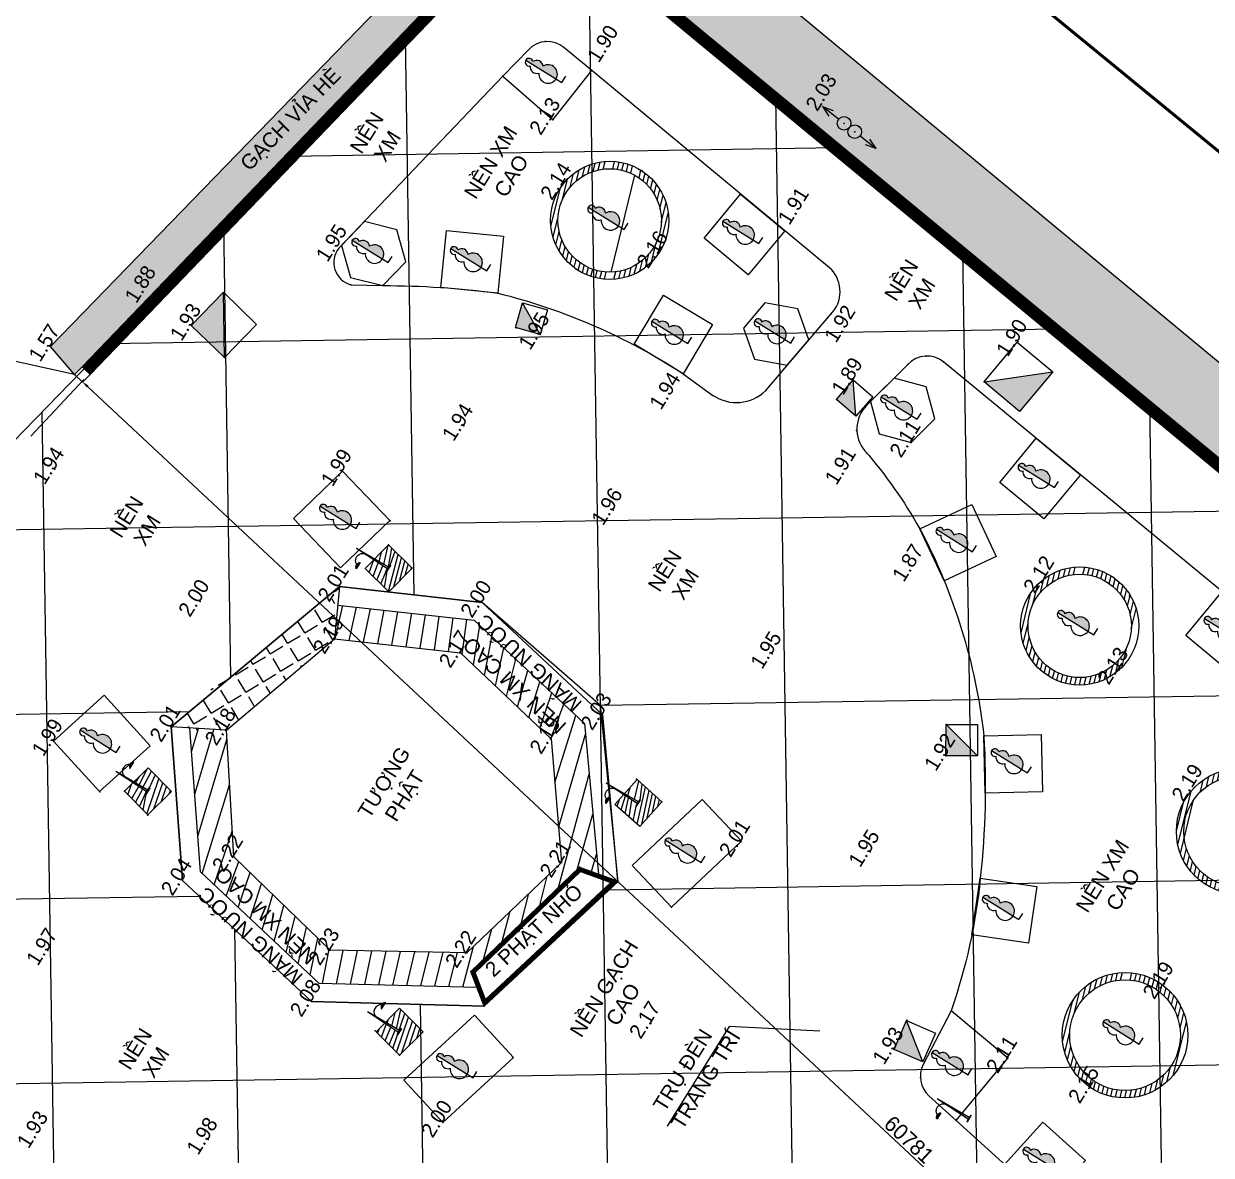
# Model space of a CAD drawing. Header units: millimetres. Extents: x -235021 to 808813, y -1893235 to 860440.
# Drawn here: x 32455 to 64622, y -1817853 to -1787210 of the extents above; entities that cross this region are included whole.
import ezdxf
from ezdxf.enums import TextEntityAlignment as Align

# ---------------------------------------------------------------- set-up
doc = ezdxf.new("R2010")
doc.units = ezdxf.units.MM
doc.header["$LTSCALE"] = 100
doc.layers.get('0').update_dxf_attribs({"lineweight": 9})
for name, color, linetype in [('BO VIA', 3, 'Continuous'), ('CAODO', 7, 'Continuous'), ('CHU', 2, 'Continuous'), ('HO GA', 4, 'Continuous')]:
    doc.layers.add(name, color=color, linetype=linetype)
doc.layers.add('diem', color=2, linetype='Continuous', lineweight=0)
doc.layers.add('THEP CHIU LUC', color=1, linetype='Continuous', lineweight=50)
doc.styles.add('GHICHU', font='', dxfattribs={"height": 2})
doc.styles.add('GHICHU2', font='', dxfattribs={"height": 2})
doc.styles.get('GHICHU').set_extended_font_data('VNI-Helve-Condense')
doc.styles.get('GHICHU2').set_extended_font_data('VNI-Helve-Condense')
doc.dimstyles.new('1-100', dxfattribs={"dimscale": 70, "dimtxt": 6, "dimasz": 3, "dimexe": 1, "dimexo": 1.5, "dimgap": 0.8, "dimtad": 1, "dimdec": 0, "dimdsep": 46, "dimtxsty": 'Standard', "dimcen": 1.5, "dimdle": 1, "dimclrd": 251, "dimclre": 251, "dimclrt": 2, "dimadec": 0, "dimazin": 0, "dimtfac": 1, "dimtdec": 0, "dimtmove": 2, "dimatfit": 3, "dimfxl": 1, "dimlwd": 13, "dimlwe": 13, "dimarcsym": 0})
doc.dimstyles.get("Standard").update_dxf_attribs({"dimtxt": 0.18, "dimasz": 0.18, "dimexe": 0.18, "dimexo": 0.0625, "dimgap": 0.09, "dimtad": 0, "dimtih": 1, "dimtoh": 1, "dimdec": 4, "dimzin": 0, "dimdsep": 46, "dimtxsty": 'Standard', "dimcen": 0.09, "dimadec": 0, "dimazin": 0, "dimtfac": 1, "dimtdec": 4, "dimtofl": 0, "dimtmove": 0, "dimatfit": 3, "dimfxl": 1, "dimtolj": 1, "dimtzin": 0, "dimarcsym": 0})
pattern_1 = [(76.11958264428031, (673103533.7144846, -1089408393.103788), (-121.3498163011125, 29.98703192525495), [])]

# ---------------------------------------------------------------- blocks, each defined once
blk = doc.blocks.new('DDHT11')
for p, q in [((-0.6399861893150955, -0.002102198777720332), (-0.386764497263357, 0.08406826620921493)), ((0.9599585679825395, -0.002102198777720332), (0.706736875930801, 0.08406826620921493)), ((-0.159986189333722, -0.002102198777720332), (-0.6399861893150955, -0.002102198777720332)), ((-0.6399861893150955, -0.002102198777720332), (-0.386764497263357, -0.08827266353182495)), ((0.479958568001166, -0.002102198777720332), (0.9599585679825395, -0.002102198777720332)), ((0.9599585679825395, -0.002102198777720332), (0.706736875930801, -0.08827266353182495))]:
    blk.add_line(p, q)
for centre in [(0, 0), (0.319972378667444, 0)]:
    blk.add_circle(centre, 0.1599999999999994)
for p in [(0, 0), (0.319972378667444, 0)]:
    blk.add_point(p)
blk = doc.blocks.new('DENCS1')
blk.add_hatch(color=256).paths.add_polyline_path([(-0.05542857144649815, 0.03823889863178209), (0.05542857144587288, 0.0382388986317892), (-1.13686837721616e-13, 1.97823889811589)])
h = blk.add_hatch(color=256)
h.dxf.hatch_style = 1
h.paths.add_polyline_path([(0.9140024093083525, 1.428960608017519, 0.500000000000071), (0.5140024093083753, 1.428960608017519)])
for p, q in [((-0.05542857144607183, 0.0382388986317963), (-1.13686837721616e-13, 1.978238898110433)), ((0.05542857144584445, 0.0382388986317963), (-1.13686837721616e-13, 1.978238898110433)), ((0.5140024093083753, 1.428960608017519), (0.9140024093083525, 1.428960608017519)), ((-0.1918415516266805, 0), (-0.1918415516266805, 0.0382388986317892)), ((-0.1918415516266805, 0.0382388986317892), (0.1918415516266805, 0.0382388986317892)), ((0.1918415516266805, 0), (-0.1918415516266805, 0)), ((0.1918415516266805, 0.0382388986317892), (0.1918415516266805, 0))]:
    blk.add_line(p, q)
for centre, radius, start, end in [((0.3734860140775993, 1.368606695493114), 0.3763838369043488, 25.21639918475023, 172.8856193738071), ((0.7140024093083639, 1.278960608017563), 0.2499999999999645, 36.8698976458375, 143.1301023541625)]:
    blk.add_arc(centre, radius, start, end)
blk = doc.blocks.new('CAYDL')
at = {"linetype": 'Continuous'}
blk.add_hatch(color=256, dxfattribs=at).paths.add_polyline_path([(0.2730896669155642, 1.660251213043928, 0.5693726601521445), (0.1762234897171492, 2.41734217087509, 0.684834325308665), (0, 2.871893779935299), (0, 0.469883415720855, 0.7965622496287439)])
for p, q in [((0, 2.87150458983167), (0, 0)), ((0, 0), (0.4967282140305826, 0))]:
    blk.add_line(p, q, dxfattribs=at)
for centre, radius, start, end in [((0, 2.010052954237), 0.4437783504383233, 113.3968845450581, 232.0208978191353), ((0, 2.610458247764701), 0.2614355321705987, 312.3812719101817, 227.6187280898183), ((0, 2.010052954237), 0.4437783504383233, 307.9791021808647, 66.60311545494193), ((0, 1.09639291237982), 0.6265094966589649, 115.841984444443, 64.15801555555699)]:
    blk.add_arc(centre, radius, start, end, dxfattribs=at)
blk = doc.blocks.new('*D221')
at = {"layer": 'BO VIA', "color": 251, "lineweight": 13, "transparency": 16777216}
for p, q in [((32644.73120894222, -1798380.911425932), (34080.21444867113, -1796842.38071871)), ((34186.00612090071, -1797036.823826294), (78320.33502661684, -1838215.130598754)), ((77086.15098922192, -1839845.740788705), (78521.63422895083, -1838307.210081483))]:
    blk.add_line(p, q, dxfattribs=at)
at = {"layer": 'BO VIA', "color": 251, "transparency": 16777216}
for points in [[(34209.88300342681, -1797011.23292008), (34162.12923837461, -1797062.414732508), (34032.46068361893, -1796893.562531137)], [(78344.21190914295, -1838189.53969254), (78296.45814409075, -1838240.721504967), (78473.88046389862, -1838358.39189391)]]:
    blk.add_solid(points, dxfattribs=at)
at = {"layer": 'Defpoints', "color": 0, "transparency": 16777216}
for p in [(32573.10056136392, -1798457.684144573), (78473.88046389862, -1838358.39189391), (77014.52034164361, -1839922.513507346)]:
    blk.add_point(p, dxfattribs=at)
at = {"layer": 'BO VIA', "color": 2, "transparency": 16777216, "insert": (56434.63488095723, -1817431.486325301), "char_height": 420, "attachment_point": 5, "rotation": 316.98446408814203}
blk.add_mtext('60781', dxfattribs=at)
blk = doc.blocks.new('RTERTCERTER')
at = {"layer": 'HO GA'}
h = blk.add_hatch(color=256, dxfattribs=at)
h.dxf.hatch_style = 1
h.paths.add_polyline_path([(436430.3032516973, -1451329.719244091), (435209.217875708, -1451062.416972646), (434941.9156042635, -1452283.502348753)])
h = blk.add_hatch(color=256, dxfattribs=at)
h.dxf.hatch_style = 1
h.paths.add_polyline_path([(445250.9156042719, -1470108.502348706), (445077.6916042445, -1471346.441541852), (446464.1835005962, -1471540.452422163)])
h = blk.add_hatch(color=256, dxfattribs=at)
h.dxf.hatch_style = 1
h.paths.add_polyline_path([(436552.4462555544, -1475302.997000337), (436832.4102557739, -1474133.971697007), (436107.9156043484, -1474578.502348678)])
h = blk.add_hatch(color=256, dxfattribs=at)
h.dxf.hatch_style = 1
h.paths.add_polyline_path([(428740.5213390952, -1478427.170653881), (429455.5839096207, -1477460.896613596), (428614.9156043314, -1477586.502348825)])
at = {"layer": 'diem'}
blk.add_point((434941.9156042635, -1452283.502348753), dxfattribs=at)
at = {"layer": 'HO GA'}
for p, q in [((434941.9156042635, -1452283.502348753), (436430.3032516977, -1451329.719244091)), ((445250.9156042719, -1470108.502348706), (446464.1835005963, -1471540.452422163)), ((436552.4462555544, -1475302.997000337), (436832.4102557739, -1474133.971697006)), ((428740.5213390952, -1478427.170653882), (429455.5839096205, -1477460.896613596))]:
    blk.add_line(p, q, dxfattribs=at)
for points in [[(435209.2178757079, -1451062.416972646), (436430.3032516977, -1451329.719244091), (436163.0009802533, -1452550.804620197), (434941.9156042635, -1452283.502348753)], [(445077.6916042445, -1471346.441541852), (445250.9156042719, -1470108.502348706), (446637.4075006237, -1470302.513228783), (446464.1835005963, -1471540.452422163)], [(436107.9156043483, -1474578.502348678), (436832.4102557739, -1474133.971697006), (437276.9409072129, -1474858.466348665), (436552.4462555544, -1475302.997000337)], [(428614.9156043315, -1477586.502348825), (429455.5839096205, -1477460.896613596), (429581.1896445006, -1478301.564919118), (428740.5213390952, -1478427.170653882)]]:
    blk.add_lwpolyline(points, close=True, dxfattribs=at)
at = {"layer": 'CAODO'}
blk.add_text('1.92', height=400, dxfattribs=at).set_placement((436107.9156043483, -1474578.502348678), align=Align.CENTER)

msp = doc.modelspace()

# ---------------------------------------------------------------- hatches: boundary and pattern name
at = {"layer": 'BO VIA'}
h = msp.add_hatch(dxfattribs=at)
h.set_pattern_fill('ANGLE', color=253, scale=3000, angle=58.11958264428029)
h.set_pattern_definition([(58.11958264428029, (673103533.7144846, -1089408393.103788), (-700.5506050529251, 435.7222162800294), [599.9999999999998, -224.9999999999999]), (148.1195826442803, (673103533.7144846, -1089408393.103788), (-435.7222162800294, -700.5506050529251), [600, -224.9999999999999])])
edge = h.paths.add_edge_path()
edge.add_ellipse((78118.0283024889, -1809641.64706386), major_axis=(-116.9150775592063, -142.4946561534178), ratio=0.9999999998309419, start_angle=270.8416473992316, end_angle=327.94754514916787, ccw=False)
edge.add_ellipse((78118.0283024889, -1809641.64706386), major_axis=(-116.9150775592063, -142.4946561534178), ratio=0.9999999998309419, start_angle=449.3360151655633, end_angle=630.8416473992315, ccw=False)
edge.add_ellipse((78118.0283024889, -1809641.64706386), major_axis=(-116.9150775592063, -142.4946561534178), ratio=0.9999999998309419, start_angle=392.42743382617056, end_angle=449.3360151655633, ccw=False)
edge.add_line((78095.75369749247, -1809824.616198858), (87813.59291035181, -1817744.916265305))
edge.add_line((87813.59291035176, -1817744.916265305), (101878.2782400907, -1829343.822617715))
edge.add_line((101878.2782400908, -1829343.822617715), (111478.0306124623, -1837249.461895477))
edge.add_arc((108963.501328087, -1838786.170623122), 2946.91893943473, 333.1411048262636, 391.43042734614085, ccw=False)
edge.add_line((111592.5122023477, -1840117.573288966), (109458.5511911215, -1840134.012311684))
edge.add_line((109458.5511911214, -1840134.012311684), (109478.0468944804, -1842664.763166147))
edge.add_arc((110428.0380485822, -1842668.862815936), 949.9999999999999, 58.119582644280285, 179.7527438321559, ccw=False)
edge.add_arc((110428.0380485822, -1842668.862815936), 949.9999999999999, -121.88041735571971, 58.119582644280285, ccw=False)
edge.add_arc((110428.0380485822, -1842668.862815936), 950, 181.1299976858469, 238.11958264428029, ccw=False)
edge.add_line((109478.2228006789, -1842687.597672499), (109496.4567400097, -1845054.558058175))
edge.add_arc((107682.7560607948, -1841458.032514758), 4027.965508570981, 296.7614646017494, 312.1526242315477)
edge.add_ellipse((110378.6654794166, -1844260.028281289), major_axis=(12.09589587099311, 183.92267858001), ratio=0.9999999998794763, start_angle=90.79088514240078, end_angle=186.029302811043, ccw=False)
edge.add_ellipse((110378.6654794166, -1844260.028281289), major_axis=(12.09589587099311, 183.92267858001), ratio=0.9999999998794763, start_angle=269.2852528467183, end_angle=450.79088514240084, ccw=False)
edge.add_line((110562.422958683, -1844274.417554859), (110976.0442788842, -1844555.339970842))
edge.add_line((110976.0442788841, -1844555.339970842), (111306.9413347626, -1844780.077903474))
edge.add_arc((105097.3026795034, -1838381.540538329), 8916.327306803116, 314.141645142631, 336.6151139657968)
edge.add_arc((104238.1101025786, -1838513.508121835), 9663.623554709506, 339.3562316585992, 357.6027057871033)
edge.add_line((113893.2761173274, -1838917.722711843), (113664.9152253555, -1838815.981357674))
edge.add_line((113664.9152253557, -1838815.981357674), (113787.0048504061, -1838541.948287584))
edge.add_line((113787.004850406, -1838541.948287584), (113919.084940633, -1838600.793771667))
edge.add_arc((109874.7954182386, -1838430.966019714), 4047.853654256995, 357.5954490595766, 363.5703272863539)
edge.add_line((113914.7926457732, -1838178.891412118), (113784.0154171214, -1838073.120082231))
edge.add_line((113784.0154171212, -1838073.120082231), (113892.6217939368, -1837938.837559832))
edge.add_arc((109874.7954182388, -1838430.966019713), 4047.853654256995, 366.9831609235235, 384.6032535424177)
edge.add_arc((110665.8532552312, -1838216.236568046), 3241.99012596033, 386.9740301665834, 413.3767011524277)
edge.add_line((112599.8666296818, -1835614.296475678), (91181.59570243553, -1817968.438506021))
edge.add_line((91181.59570243565, -1817968.438506021), (69975.58949549176, -1800638.315692018))
edge.add_line((69975.58949549153, -1800638.315692018), (48863.34536129289, -1783140.402313073))
edge.add_arc((47266.89901447488, -1785408.459090559), 2773.575757784301, 414.8589413418236, 493.4565524034857)
edge.add_line((45359.22161579767, -1783395.131142423), (33176.57055122574, -1795952.073088498))
edge.add_line((33176.57055122574, -1795952.073088498), (33826.6329095207, -1796713.219546285))
edge.add_line((33826.63290952082, -1796713.219546285), (34034.5740149999, -1796496.977791304))
edge.add_line((34034.57401499973, -1796496.977791304), (44549.44420964515, -1785562.372142544))
edge.add_arc((48145.22347655991, -1789222.001826428), 5130.547530189417, 102.98306509463441, 134.4957879012935, ccw=False)
edge.add_line((46992.57901973842, -1784222.608991724), (68763.21519158321, -1802218.346561195))
edge.add_line((68763.21519158321, -1802218.346561195), (77943.31419200549, -1809700.373906))
edge = h.paths.add_edge_path(flags=16)
edge.add_ellipse((54966.57159615826, -1790134.043432083), major_axis=(-145.1193363896164, 113.6408404176952), ratio=0.9999999999262095, start_angle=360.78430059050834, end_angle=719.2786712369104, ccw=False)
edge.add_ellipse((54676.23313166766, -1789906.940885672), major_axis=(-145.5612534094544, 113.0742407047444), ratio=0.9999999999249859, start_angle=180.5609369931065, end_angle=539.0553076395087, ccw=False)
edge.add_line((54529.65565057431, -1789795.362667235), (54529.46298563544, -1789795.211964853))
edge.add_ellipse((54676.23313166766, -1789906.940885672), major_axis=(-145.5612534094544, 113.0742407047444), ratio=0.9999999999249859, start_angle=180.5609369931065, end_angle=539.0553076395087, ccw=False)
edge.add_ellipse((54966.57159615826, -1790134.043432083), major_axis=(-145.1193363896164, 113.6408404176952), ratio=0.9999999999262095, start_angle=360.78430059050834, end_angle=719.2786712369104, ccw=False)
edge.add_line((55110.35764276638, -1790249.587364482), (55110.16497782752, -1790249.4366621))
edge = h.paths.add_edge_path(flags=16)
edge.add_ellipse((102833.6238532595, -1829641.651242998), major_axis=(-145.5612534094544, 113.0742407047444), ratio=0.9999999999249859, start_angle=180.5609369931065, end_angle=539.0553076395087, ccw=False)
edge.add_ellipse((103123.9623177501, -1829868.753789408), major_axis=(-145.1193363896164, 113.6408404176952), ratio=0.9999999999262095, start_angle=360.78430059050834, end_angle=719.2786712369104, ccw=False)
edge.add_line((103267.7483643583, -1829984.297721809), (103267.5556994194, -1829984.147019426))
edge.add_ellipse((103123.9623177501, -1829868.753789408), major_axis=(-145.1193363896164, 113.6408404176952), ratio=0.9999999999262095, start_angle=360.78430059050834, end_angle=719.2786712369104, ccw=False)
edge.add_ellipse((102833.6238532595, -1829641.651242998), major_axis=(-145.5612534094544, 113.0742407047444), ratio=0.9999999999249859, start_angle=180.5609369931065, end_angle=539.0553076395087, ccw=False)
edge.add_line((102687.046372166, -1829530.073024561), (102686.8537072273, -1829529.922322179))
h.paths.add_polyline_path([(76713.67982031853, -1807928.086250277), (73809.87450749596, -1805567.653518701), (74307.94904815807, -1804954.92201485), (77211.75436098065, -1807315.354746426)], flags=24)
h.paths.add_polyline_path([(110917.3535339754, -1836021.645268128), (108013.5482211528, -1833661.212536552), (108511.6227618151, -1833048.481032701), (111415.4280746377, -1835408.913764277)], flags=24)
h.paths.add_polyline_path([(38138.4947488574, -1790946.324806251), (40746.68649650813, -1788262.845016396), (41312.92714629608, -1788813.199148201), (38704.73539864511, -1791496.678938056)], flags=24)
h = msp.add_hatch(dxfattribs=at)
h.set_pattern_fill('ANSI31', color=253, scale=999.9999999999999, angle=391.1195826442803)
h.set_pattern_definition(pattern_1)
h.paths.add_polyline_path([(49926.83846530766, -1792535.259874238, 1), (46726.83846530766, -1792535.259874238, 1)])
h.paths.add_polyline_path([(49726.83846530766, -1792535.259874238, 1), (46926.83846530766, -1792535.259874238, 1)], flags=16)
h = msp.add_hatch(color=253, dxfattribs=at)
h.dxf.hatch_style = 1
h.paths.add_polyline_path([(45773.25735904282, -1795438.025090696), (46446.43696798949, -1795629.934482771), (45965.1667514891, -1794764.845482255)])
h = msp.add_hatch(color=253, dxfattribs=at)
h.dxf.hatch_style = 1
h.paths.add_polyline_path([(54467.01256783941, -1797382.772492548), (54996.23484699923, -1797840.946891436), (54925.18696667958, -1796853.550213906)])
h = msp.add_hatch(dxfattribs=at)
h.set_pattern_fill('ANSI31', color=253, scale=999.9999999999999, angle=391.1195826442803)
h.set_pattern_definition(pattern_1)
h.paths.add_polyline_path([(42346.80734565394, -1802598.661435722), (42978.41223063372, -1801957.509917584), (42337.26071285416, -1801325.90503269), (41962.02017504751, -1801706.817286645), (42340.37714520498, -1801927.414043535), (42377.72592735878, -1801867.364977964), (42394.55871063197, -1801877.834482353), (42289.50934787566, -1802046.73198606), (42272.67656460271, -1802036.262481671), (42310.02534675674, -1801976.2134161), (41938.82509201817, -1801730.362960598), (41705.6558277377, -1801967.056550606)])
h = msp.add_hatch(dxfattribs=at)
h.set_pattern_fill('ANSI31', color=253, scale=999.9999999999999, angle=391.1195826442803)
h.set_pattern_definition(pattern_1)
h.paths.add_polyline_path([(62658.54229065502, -1803519.01873056, 1), (59458.54229065502, -1803519.01873056, 1)])
h.paths.add_polyline_path([(62458.54229065502, -1803519.01873056, 1), (59658.54229065502, -1803519.01873056, 1)], flags=16)
h = msp.add_hatch(dxfattribs=at)
h.set_pattern_fill('ANGLE', color=253, scale=2000, angle=391.1195826442803)
h.set_pattern_definition([(31.11958264428029, (673103533.7144846, -1089408393.103788), (-284.2542752731141, 470.8497711467605), [399.9999999999999, -150]), (121.1195826442803, (673103533.7144846, -1089408393.103788), (-470.8497711467605, -284.2542752731141), [399.9999999999999, -149.9999999999999])])
h.paths.add_polyline_path([(36451.96382955887, -1806251.631131032), (36955.62680982385, -1806283.070907002), (37948.35812591651, -1806345.039428388), (40876.92833733681, -1803866.943079046), (40959.41692885204, -1802952.197791463), (41004.33289736795, -1802454.1086661)])
h = msp.add_hatch(dxfattribs=at)
h.set_pattern_fill('ANSI31', color=253, scale=3000, angle=391.1195826442803)
h.set_pattern_definition([(76.11958264428031, (673103533.7144846, -1089408393.103788), (-364.0494489033374, 89.9610957757648), [])])
h.paths.add_polyline_path([(44651.95932743378, -1803363.490564011), (40959.41692885204, -1802952.197791463), (40876.92833733681, -1803866.943079046), (44287.24194332777, -1804243.967095132), (46744.32492776687, -1806577.710912893), (47018.00674489053, -1809926.397261765), (44458.24163026322, -1812370.087209031), (40755.0774441681, -1812297.286035248), (38144.18542544503, -1809767.777611222), (37948.35812591651, -1806345.039428388), (36955.62680982385, -1806283.070907002), (37242.30470176792, -1810180.792548751), (40454.75682579825, -1813198.9413542), (44732.10701954394, -1813306.631238692), (44569.80564403563, -1812879.916073382), (47512.87870359892, -1810052.835960127), (48023.31316954485, -1810237.231938039), (47647.80254844652, -1806165.182721215)])
h.paths.add_polyline_path([(40754.19265419204, -1812303.609608989), (38045.59829389519, -1809725.464739126), (37477.29653156229, -1810322.521547858), (40185.89089179767, -1812900.66641782)], flags=24)
h.paths.add_polyline_path([(47507.43685530039, -1806044.678481344), (44755.92606448248, -1803512.386485954), (44197.73167424515, -1804118.90338489), (46949.24246492662, -1806651.195380058)], flags=24)
h = msp.add_hatch(dxfattribs=at)
h.set_pattern_fill('ANSI31', color=253, scale=999.9999999999999, angle=391.1195826442803)
h.set_pattern_definition(pattern_1)
h.paths.add_polyline_path([(36455.55329685292, -1808003.87152038), (35824.61016497441, -1807362.068774929), (35182.80741956091, -1807993.011906968), (35813.75055143988, -1808634.814652419)])
edge = h.paths.add_edge_path(flags=17)
edge.add_line((35766.65567682852, -1808082.890465528), (35749.82289355522, -1808072.420961139))
edge.add_line((35749.82289355557, -1808072.420961139), (35787.17167570995, -1808012.371895568))
edge.add_line((35787.1716757096, -1808012.371895568), (34948.35855564178, -1807456.815736819))
edge.add_line((34948.35855564201, -1807456.815736819), (35171.22265231784, -1807586.754130536))
edge.add_ellipse((35318.97645296744, -1807459.319414823), major_axis=(-103.2178535089878, -165.58039465174), ratio=0.9999999998856892, start_angle=205.2741581752331, end_angle=342.71529297713687, ccw=False)
edge.add_ellipse((35451.66937138216, -1807333.968299915), major_axis=(-68.44799905552517, -110.050131394248), ratio=0.9999999998849096, start_angle=216.8698976458698, end_angle=270, ccw=False)
edge.add_line((35440.39769179752, -1807204.859395371), (35330.88089330879, -1807380.939605602))
edge.add_ellipse((35451.66937138216, -1807333.968299915), major_axis=(-68.44799905552517, -110.050131394248), ratio=0.9999999998849096, start_angle=270, end_angle=323.13010235413026, ccw=False)
edge.add_ellipse((35318.97645296744, -1807459.319414823), major_axis=(-103.2178535089878, -165.58039465174), ratio=0.9999999998856892, start_angle=205.2741581752331, end_angle=342.7152929771369)
edge.add_line((35171.22265231825, -1807586.754130536), (35817.52347415744, -1807963.572523003))
edge.add_line((35817.52347415761, -1807963.572523003), (35854.87225631211, -1807903.523457432))
edge.add_line((35854.87225631188, -1807903.523457432), (35871.70503958501, -1807913.992961821))
edge.add_line((35871.70503958507, -1807913.992961821), (35766.6556768287, -1808082.890465528))
h = msp.add_hatch(dxfattribs=at)
h.set_pattern_fill('ANSI31', color=253, scale=999.9999999999999, angle=391.1195826442803)
h.set_pattern_definition(pattern_1)
h.paths.add_polyline_path([(67077.65649459354, -1809084.516294677, 1), (63677.65649459354, -1809084.516294677, 1)])
h.paths.add_polyline_path([(66877.65649459354, -1809084.516294677, 1), (63877.65649459354, -1809084.516294677, 1)], flags=16)
h = msp.add_hatch(dxfattribs=at)
h.set_pattern_fill('ANSI31', color=253, scale=999.9999999999999, angle=391.1195826442803)
h.set_pattern_definition(pattern_1)
h.paths.add_polyline_path([(49053.79303267907, -1808401.547888795), (49036.96024940565, -1808391.078384406), (49074.30903155991, -1808331.029318835), (48707.27014130546, -1808087.934985779), (48470.83185248362, -1808351.124420511), (49140.34299765067, -1808952.584998255), (49741.80357529601, -1808283.073853027), (49072.29243032663, -1807681.613275405), (48729.31919935072, -1808063.391249009), (49104.66083000792, -1808282.22994627), (49142.00961216196, -1808222.180880699), (49158.84239543491, -1808232.650385088)])
h = msp.add_hatch(dxfattribs=at)
h.set_pattern_fill('ANSI31', color=253, scale=999.9999999999999, angle=391.1195826442803)
h.set_pattern_definition(pattern_1)
h.paths.add_polyline_path([(63987.61754819314, -1814601.952810898, 1), (60587.61754819314, -1814601.952810898, 1)])
h.paths.add_polyline_path([(63787.61754819314, -1814601.952810898, 1), (60787.61754819314, -1814601.952810898, 1)], flags=16)
h = msp.add_hatch(dxfattribs=at)
h.set_pattern_fill('ANSI31', color=253, scale=999.9999999999999, angle=391.1195826442803)
h.set_pattern_definition(pattern_1)
h.paths.add_polyline_path([(42671.18724040833, -1814415.824271178), (42688.02002368151, -1814426.293775567), (42582.9706609252, -1814595.191279274), (42566.13787765225, -1814584.721774886), (42603.48665980628, -1814524.672709315), (42231.15816517087, -1814278.07500677), (41999.10318664165, -1814508.501054779), (42633.25386950193, -1815147.134683119), (43271.8874979036, -1814512.98400016), (42637.73681504332, -1813874.35037182), (42254.6222622926, -1814254.775617961), (42633.83845825429, -1814475.87333675)])

# ---------------------------------------------------------------- linework, layer by layer
at = {"layer": 'BO VIA', "color": 253}
for p, q in [((46446.43696798949, -1795629.934482771), (45965.1667514891, -1794764.845482255)), ((33826.63290952082, -1796713.219546285), (34034.57401499973, -1796496.977791304)), ((34250.81577010435, -1796704.918896585), (34034.57401486352, -1796496.977791082)), ((34042.87466476142, -1796921.160651788), (33826.63290952082, -1796713.219546285)), ((34042.87466476142, -1796921.160651788), (34250.81577010435, -1796704.918896585)), ((54996.23484699923, -1797840.946891436), (54925.18696667958, -1796853.550213906)), ((41004.33289736795, -1802454.1086661), (40876.92833733681, -1803866.943079046)), ((37948.35812591651, -1806345.039428388), (36451.96382955887, -1806251.631131032))]:
    msp.add_line(p, q, dxfattribs=at)
for points in [[(33826.63290952082, -1796713.219546285), (33176.57055122574, -1795952.073088498), (45359.22161579767, -1783395.131142423, -0.3570558508102576), (48863.34536129289, -1783140.402313073), (69975.58949549875, -1800638.315692024), (91181.59570242144, -1817968.43850601), (112599.8666296818, -1835614.296475678, -0.1157157580870133), (113555.1544336384, -1836745.713301559, -0.1383604153416163), (113893.2761173274, -1838917.722711843, -0.07978390637419396), (113281.2371262101, -1841920.482416074, -0.09837451761560369), (111306.9413347627, -1844780.077903474, -14.3619057665111)], [(34034.57401486352, -1796496.977791082), (44549.44420964533, -1785562.372142544, -0.1383733361692299), (46992.57901973842, -1784222.608991724), (68763.21519158181, -1802218.346561194), (87813.59291035734, -1817744.916265309), (101878.2782400908, -1829343.822617715), (111478.0306124623, -1837249.461895477, -0.2599648662560367), (111592.5122023477, -1840117.573288966), (96121.85428289935, -1840236.751894228), (80493.55343900254, -1840477.817775818)], [(34250.81577010435, -1796704.918896585), (44762.69208085124, -1785773.426642684, -0.1304355109643603), (46917.77990427386, -1784550.00314077), (68572.87927597557, -1802450.237303059), (87623.3899539861, -1817976.915372171), (101687.4070181633, -1829575.270617685), (111247.2872011285, -1837448.074229375, -0.2370098205380297), (111400.5804513002, -1839819.042938729), (96118.38526840723, -1839936.769716276), (80488.92650204204, -1840177.853458723)], [(45430.11357279547, -1788633.81650522), (40992.54812507849, -1793286.817433353, 0.5373774120118651), (41312.98492279887, -1794280.090380965), (42181.59228295163, -1794299.81989645, -0.03243241249741068), (45299.81809160864, -1794504.594910812, -0.08275338494553859), (50318.06243348966, -1796687.214603713), (51122.18765387131, -1797274.502974092, 0.3559293818701805), (52554.39072526112, -1797145.451192744), (54317.84572871082, -1795073.226192573, 0.4009012406022291), (54333.27334854339, -1793866.798084677), (47841.59503149852, -1788479.096841092)], [(71654.3547336681, -1808134.924404514), (57374.64710854442, -1796372.691592263, 0.397558142869033), (56403.30053995206, -1796438.622190336), (55287.66009890317, -1797549.38404276, 0.3927239523435758), (55239.71433608729, -1798773.334333238, -0.04766561685562053), (56731.2196050862, -1800889.166661151, -0.09397981314328456), (58461.29202805279, -1806499.155378731, -0.0417981980001755), (58366.96983378619, -1810346.738558254, -0.05896605983445198), (57572.83120893367, -1813945.604191216)]]:
    msp.add_lwpolyline(points, format="xyb", dxfattribs=at)
at = {"layer": 'BO VIA', "color": 253, "const_width": 299.9999999999999}
msp.add_lwpolyline([(34142.69489251456, -1796600.948343784), (44656.0794205126, -1785667.887667367, -0.1344993570209694), (46954.63052548288, -1784385.852312062), (68668.04723377881, -1802334.291932127), (87718.4914321716, -1817860.91581874), (101782.8426291268, -1829459.5466177), (111362.9354437448, -1837348.995797655, -0.2489676283794218), (111498.3265550186, -1839968.294399795), (96120.11977565341, -1840086.760805252), (80491.23997052229, -1840327.835617271)], format="xyb", dxfattribs=at)
at = {"layer": 'BO VIA', "color": 253}
for points in [[(45430.11357279547, -1788633.81650522), (46789.11493678117, -1789814.119556411), (47841.59503149852, -1788479.096841092), (47086.86380813556, -1787852.715472108, 0.3918498883551886), (46137.12375746371, -1787904.231718767)], [(59112.60731101461, -1815221.962117438), (57572.83120893367, -1813945.604191216), (56820.22665967169, -1815400.030849011, 0.340076199151842), (56971.43124243949, -1816240.034630314), (57711.68688679469, -1816912.008260323)]]:
    msp.add_lwpolyline(points, format="xyb", close=True, dxfattribs=at)
for points in [[(50884.326415991, -1793018.664652204), (51874.22140232899, -1791825.93336801), (53066.95268608007, -1792815.82835462), (52077.05769993999, -1794008.559638938)], [(41062.13906675117, -1793215.004476088), (41308.70643782482, -1794080.570494476), (42181.59228295163, -1794299.81989645), (42807.91075804114, -1793653.503280132), (42561.34338685783, -1792787.937262361), (41688.45754075592, -1792568.687860192)], [(43757.29669984319, -1794352.516787178), (43909.37482276099, -1792809.995395242), (45451.89621472411, -1792962.073518998), (45299.81809160864, -1794504.594910812)], [(48989.45641254244, -1795888.9001036), (49787.7709120622, -1794560.294082284), (51116.37693300942, -1795358.608582397), (50318.06243348966, -1796687.214603713)], [(45773.25735904282, -1795438.025090696), (45965.1667514891, -1794764.845482255), (46638.34635997849, -1794956.754874183), (46446.43696798949, -1795629.934482771)], [(51950.50827587751, -1795449.772571057), (52252.44950076711, -1796297.611882024), (53137.67049406079, -1796460.042766188), (53720.95026330423, -1795774.634339359), (53419.00903830497, -1794926.795029009), (52533.78804403573, -1794764.36414465)], [(55394.99173180858, -1797442.521760697), (55626.0233968008, -1798312.363338251), (56494.84413214918, -1798547.20483586), (57132.63320308464, -1797912.204755863), (56901.60153798253, -1797042.363178926), (56032.78080178198, -1796807.521680924)], [(54467.01256783941, -1797382.772492548), (54925.18696667958, -1796853.550213906), (55454.40924570319, -1797311.724612572), (54996.23484699923, -1797840.946891436)], [(58895.26721489226, -1799633.354554801), (59880.73694288969, -1798436.964394904), (61077.12710270128, -1799422.434123259), (60091.65737464238, -1800618.824283255)], [(39757.98860212747, -1800610.369985269), (41092.91808647109, -1799329.564273093), (42373.72379826551, -1800664.49375761), (41038.79431410629, -1801945.29946949)], [(56731.2196050862, -1800889.166661151), (58135.33877259964, -1800232.69932503), (58791.80610830063, -1801636.818492557), (57387.68694092339, -1802293.2858289)], [(41705.6558277377, -1801967.056550606), (42337.26071285416, -1801325.90503269), (42978.41223063396, -1801957.509917584), (42346.80734565394, -1802598.661435722)], [(63931.06187481509, -1803781.351890621), (64916.53160281252, -1802584.961730724), (66112.92176262412, -1803570.431459079), (65127.45203456521, -1804766.821619075)], [(37948.35812591651, -1806345.039428388), (40876.92833733681, -1803866.943079046), (44287.24194332777, -1804243.967095132), (46744.32492776687, -1806577.710912893), (47018.00674489053, -1809926.397261765), (44458.24163026322, -1812370.087209031), (40755.0774441681, -1812297.286035248), (38144.18542544503, -1809767.777611222)], [(33261.88238343835, -1806635.737061699), (34631.46528097108, -1805392.055958197), (35875.14638425206, -1806761.638855865), (34505.56348684273, -1808005.31995917)], [(58461.29202805279, -1806499.155378731), (60010.79112306057, -1806459.75291766), (60050.19358388527, -1808009.252013064), (58500.69448880275, -1808048.654473813)], [(35182.80741956091, -1807993.011906968), (35824.61016497441, -1807362.068774929), (36455.55329685292, -1808003.87152038), (35813.75055143965, -1808634.814652419)], [(48470.83185248362, -1808351.124420511), (49072.29243032663, -1807681.613275405), (49741.80357529601, -1808283.073853027), (49140.34299765067, -1808952.584998255)], [(48938.64098502306, -1810005.59366043), (50831.65505640866, -1808223.320470036), (51894.16407378606, -1809351.848089591), (50001.15000240068, -1811134.121279985)], [(44569.80564403563, -1812879.916073382), (47512.87870359892, -1810052.835960127), (48542.73853792885, -1810424.875906406), (44924.18190009246, -1813811.625507253)], [(44686.79269576567, -1812906.202239217), (47537.34258221072, -1810167.998758147), (48355.18604605511, -1810463.44715643), (44964.6644951101, -1813636.769742887)], [(58137.12654370844, -1811879.602564534), (58366.96983378619, -1810346.738558254), (59899.83384017885, -1810576.581848812), (59669.99055010109, -1812109.445855093)], [(41999.10318664165, -1814508.501054779), (42637.73681504332, -1813874.35037182), (43271.8874979036, -1814512.98400016), (42633.25386950193, -1815147.134683119)], [(42755.01818416902, -1815824.399817698), (44667.07690160308, -1814062.573645543), (45717.39635048184, -1815202.454804087), (43805.33763304778, -1816964.280976243)], [(59022.39108027733, -1818101.811622782), (60064.19663366309, -1816954.14390576), (61211.86435051361, -1817995.949459862), (60170.05879705289, -1819143.617176563)]]:
    msp.add_lwpolyline(points, close=True, dxfattribs=at)
for points in [[(44924.18190009246, -1813811.625507253), (40251.44354064862, -1813693.981023806), (36757.94352129946, -1810411.783343221), (36451.96382955887, -1806251.631131032), (41004.33289736795, -1802454.1086661), (44872.26002667804, -1802884.936616416), (48128.2265194846, -1805929.894283898), (48542.73853792885, -1810424.875906406)], [(40959.41692885204, -1802952.197791463), (44651.95932743378, -1803363.490564011), (47647.80254844652, -1806165.182721215), (48023.31316954485, -1810237.231938039)], [(44732.10701954394, -1813306.631238692), (40454.75682579825, -1813198.9413542), (37242.30470176792, -1810180.792548751), (36955.62680982385, -1806283.070907002)], [(57711.68688679469, -1816912.008260323), (61374.98718307499, -1820237.401611158)]]:
    msp.add_lwpolyline(points, dxfattribs=at)
at = {"layer": 'BO VIA', "color": 253, "const_width": 99.99999999999999}
msp.add_lwpolyline([(44628.29916990089, -1812893.0591563), (47525.11064290494, -1810110.417359137), (48448.96229199209, -1810444.161531418), (44944.42319760151, -1813724.19762507)], close=True, dxfattribs=at)
at = {"layer": 'BO VIA', "color": 253}
for centre, radius in [((48326.83846530766, -1792535.259874238), 1600), ((48326.83846530766, -1792535.259874238), 1400), ((61058.54229065502, -1803519.01873056), 1600), ((61058.54229065502, -1803519.01873056), 1400), ((65377.65649459354, -1809084.516294677), 1700), ((65377.65649459354, -1809084.516294677), 1500), ((62287.61754819314, -1814601.952810898), 1700), ((62287.61754819314, -1814601.952810898), 1500)]:
    msp.add_circle(centre, radius, dxfattribs=at)
for p in [(46581.33923450141, -1787691.72124696), (47841.59503149852, -1788479.096841092), (45430.11357279547, -1788633.81650522), (46789.11493678117, -1789814.119556411), (55080.13267146476, -1789988.861668229), (49193.59472480003, -1791186.569062456), (47044.49192713998, -1791578.396583915), (41688.45754075592, -1792568.687860192), (53066.95268608007, -1792815.82835462), (41062.13906675117, -1793215.004476088), (49646.64123193506, -1793423.241783729), (47421.59819616663, -1793854.555161484), (54333.27334854339, -1793866.798084677), (41312.98492279887, -1794280.090380965), (42181.59228295163, -1794299.81989645), (45299.81809160864, -1794504.594910812), (54317.84572871082, -1795073.226192573), (37004.48749353719, -1795388.813927327), (45796.25245224132, -1795444.580509524), (46446.43696798949, -1795629.934482771), (59385.41377614444, -1795813.289761255), (33176.57055122574, -1795952.073088498), (56403.30053995206, -1796438.622190336), (56892.84441716509, -1796211.986376006), (57374.64710854442, -1796372.691592263), (33826.63290952082, -1796713.219546285), (50318.06243348966, -1796687.214603713), (52554.39072526112, -1797145.451192744), (54925.18696667958, -1796853.550213906), (58469.95201139647, -1796910.266861028), (51122.18765387131, -1797274.502974092), (51803.44922267419, -1797468.587169705), (54467.01256783941, -1797382.772492548), (55394.99173180858, -1797442.521760697), (44374.54483313934, -1798101.498356519), (55014.24628811452, -1798223.194487897), (59880.73694288969, -1798436.964394904), (56494.84413214918, -1798547.20483586), (55286.71436489868, -1798828.390445505), (33296.6065600217, -1799277.032540382), (41092.91808647109, -1799329.564273093), (48420.56189856987, -1800383.652581077), (42381.84059804125, -1800672.953553661), (56731.2196050862, -1800889.166661151), (42337.26071285416, -1801325.90503269), (42969.63767257362, -1801948.866011131), (60117.12168728892, -1802223.742282952), (41004.33289736795, -1802454.1086661), (37231.40647281829, -1802860.791829979), (44872.26002667804, -1802884.936616416), (62409.86716337531, -1802693.515826511), (40876.92833733681, -1803866.943079046), (44287.24194332777, -1804243.967095132), (52728.51140157884, -1804272.514121449), (59647.83617636963, -1804273.941414764), (62129.54911309277, -1804707.692103048), (48128.2265194846, -1805929.894283898), (36451.96382955887, -1806251.631131032), (37948.35812591651, -1806345.039428388), (57441.95262141718, -1806187.830509624), (33261.88238343835, -1806635.737061699), (46744.32492776687, -1806577.710912893), (58461.29202805279, -1806499.155378731), (57436.80410976271, -1807034.888059458), (49055.80518449988, -1807666.801829058), (34515.05681305571, -1808015.774325093), (35182.80741956091, -1807993.011906968), (64166.62146453472, -1807891.455459869), (49741.80357529601, -1808283.073853027), (35820.43430496549, -1808641.613444703), (51876.67935751897, -1809368.309954208), (55385.2381142567, -1809640.391651207), (38144.18542544503, -1809767.777611222), (47018.00674489053, -1809926.397261765), (47512.87870359892, -1810052.835960127), (58366.96983378619, -1810346.738558254), (64177.45021586592, -1810289.969482677), (36757.94352129946, -1810411.783343221), (48542.73853792885, -1810424.875906406), (50001.15000240068, -1811134.121279985), (33111.11672996549, -1812306.538038376), (40755.0774441681, -1812297.286035248), (44458.24163026322, -1812370.087209031), (44569.80564403563, -1812879.916073382), (63354.90388708358, -1813212.382618626), (40251.44354064862, -1813693.981023806), (44924.18190009246, -1813811.625507253), (60869.57220678433, -1813673.285470986), (56374.72363755439, -1814197.401240694), (41975.77547805972, -1814485.008437702), (49442.62691156991, -1814289.052651137), (42633.25386950193, -1815147.134683119), (56033.64005340968, -1814986.255465891), (45706.02055142453, -1815212.936794193), (59112.60731101461, -1815221.962117438), (56743.49562891183, -1815751.617512186), (63614.74284148013, -1815657.448817616), (61347.77751738258, -1816018.533453381), (43805.33763304778, -1816964.280976243), (57711.68688679469, -1816912.008260323), (37454.1954813216, -1817430.223426918)]:
    msp.add_point(p, dxfattribs=at)
at = {"layer": 'CHU'}
for p, q in [((48618.92155005754, -1840639.392219374), (47761.4467169519, -1785049.299700865)), ((43032.80550131085, -1802680.049503405), (42799.88443340821, -1787579.776918935)), ((53618.69104378833, -1840585.88839711), (52826.28384518961, -1789214.130554502)), ((54478.93263123982, -1790573.108638119), (39672.00701339258, -1790801.504841431)), ((38066.52716504049, -1804904.785028219), (37877.49546129373, -1792649.859875309)), ((58618.46053751913, -1840532.384574847), (57891.12097342731, -1793378.961408139)), ((60448.16719811357, -1795481.628234555), (34743.27110304486, -1795878.125172958)), ((33619.61306886515, -1840799.903686163), (32955.10648917931, -1797719.942831682)), ((63618.23003124993, -1840478.880752584), (62955.95810166508, -1797543.792261775)), ((66417.4017649875, -1800390.147830991), (21141.51792517089, -1801088.526430133)), ((72386.63633186131, -1805298.667427427), (48079.57572281017, -1805673.602812398)), ((36938.88600013836, -1805845.447481616), (16435.59734644159, -1806161.709844565)), ((78355.87089873519, -1810207.187023862), (48311.58019957121, -1810670.618941061)), ((37215.61595351709, -1810841.773721687), (11729.67676771228, -1811234.893258997)), ((38619.38256259594, -1840746.3998639), (38171.96435498644, -1811740.277940307)), ((43619.15205632674, -1840692.896041637), (43203.84149640606, -1813768.312883568)), ((84325.10546560894, -1815115.706620298), (7023.756188983156, -1816308.076673429))]:
    msp.add_line(p, q, dxfattribs=at)
at = {"layer": 'CHU', "color": 253}
msp.add_lwpolyline([(-14726.96284647874, -1839756.280954954), (25000.71975661558, -1796928.141995954), (26270.90029244852, -1796181.739356215), (30645.80542722723, -1800098.533394449), (44656.0794205126, -1785667.887667367, -0.1467386285083961), (46954.63052548288, -1784385.852312062), (111362.9354437448, -1837348.995797655, -0.4409495816337617), (111499.1651558189, -1839966.494522396), (-12733.00372469932, -1841295.9349879, -0.3735225681235041), (-14536.47815716686, -1839763.743880239, -5.073275760016919)], format="xyb", dxfattribs=at)
msp.add_lwpolyline([(48555.80173434439, -1810444.161531418), (48079.57572281017, -1805673.602812398), (44872.26002667804, -1802884.936616416), (41004.33289736795, -1802454.1086661), (36451.96382955887, -1806251.631131032), (36757.94352129946, -1810411.783343221), (40251.44354064862, -1813693.981023806), (44924.18190009246, -1813811.625507253), (48555.80173434439, -1810444.161531418)], dxfattribs=at)
at = {"layer": 'THEP CHIU LUC'}
msp.add_lwpolyline([(52894.16033693944, -1765106.621102546), (50260.20403125725, -1767875.469890886), (46267.92548642453, -1773319.117383238), (46673.67459490598, -1775788.98735159), (72776.50986707519, -1797176.393383235), (93873.41029819805, -1814443.366140456), (117627.7840479087, -1834115.725677587), (129865.9456567485, -1844385.453299676)], dxfattribs=at)

# ---------------------------------------------------------------- block references
at = {"layer": 'BO VIA', "color": 253, "rotation": 58.1195826450167}
msp.add_blockref('RTERTCERTER', (-1425034.431699683, -1398561.010511268), dxfattribs=at)
at = {"layer": 'BO VIA', "color": 253}
for name, p, xscale, yscale, zscale, rotation in [('CAYDL', (47031.16680658824, -1788802.329618402), 400.0000000000201, 400.0000000000201, 400.0000000000201, 58.11958264426761), ('DDHT11', (54676.23313166766, -1789906.940885672), 1152.000000085595, 1152, 1152, 321.9675069940553), ('CAYDL', (48722.15096974868, -1792781.132819484), 400.0000000000201, 400.0000000000201, 400.0000000000201, 58.11958264426761), ('CAYDL', (52370.95205567434, -1793163.119448781), 400.0000000000201, 400.0000000000201, 400.0000000000201, 58.11958264426761), ('CAYDL', (42330.33741665265, -1793680.126823653), 400.0000000000201, 400.0000000000201, 400.0000000000201, 58.11958264426761), ('CAYDL', (44999.9089618235, -1793903.168098396), 400.0000000000201, 400.0000000000201, 400.0000000000201, 58.11958264426761), ('CAYDL', (50448.22917731578, -1795869.627288306), 400.0000000000201, 400.0000000000201, 400.0000000000201, 58.11958264426761), ('CAYDL', (53231.04177394632, -1795858.076400812), 400.0000000000201, 400.0000000000201, 400.0000000000201, 58.11958264426761), ('CAYDL', (56657.22793297662, -1797922.056300529), 400.0000000000201, 400.0000000000201, 400.0000000000201, 58.11958264426761), ('CAYDL', (60379.61262448068, -1799772.587381032), 400.0000000000201, 400.0000000000201, 400.0000000000201, 58.11958264426761), ('CAYDL', (41457.33770377567, -1800880.922044874), 400.0000000000201, 400.0000000000201, 400.0000000000201, 58.11958264426761), ('CAYDL', (58154.92832223448, -1801507.685618424), 400.0000000000201, 400.0000000000201, 400.0000000000201, 58.11958264426761), ('DENCS1', (42342.03402925382, -1801962.283234206), -518.3999999165147, 518.3999998570653, 518.4000000000001, 58.11958264428812), ('CAYDL', (61442.95416306617, -1803758.111797932), 400.0000000000201, 400.0000000000201, 400.0000000000201, 58.11958264426761), ('CAYDL', (65415.40728434204, -1803920.584716951), 400.0000000000201, 400.0000000000201, 400.0000000000201, 58.11958264426761), ('CAYDL', (34959.99588732567, -1806942.178132156), 400.0000000000201, 400.0000000000201, 400.0000000000201, 58.11958264426761), ('CAYDL', (59649.15827155375, -1807498.896737837), 400.0000000000201, 400.0000000000201, 400.0000000000201, 58.11958264426761), ('DENCS1', (35819.18035820691, -1807998.441713674), 518.3999999165147, 518.3999998570653, 518.4000000000001, 58.11958264428812), ('DENCS1', (49106.31771405676, -1808317.099136941), -518.3999999165147, 518.3999998570653, 518.4000000000001, 58.11958264428812), ('CAYDL', (50807.88403275545, -1809922.211048371), 400.0000000000201, 400.0000000000201, 400.0000000000201, 58.11958264426761), ('CAYDL', (59411.89565762744, -1811472.785248675), 400.0000000000201, 400.0000000000201, 400.0000000000201, 58.11958264426761), ('DENCS1', (42635.49534230336, -1814510.74252742), 518.3999999165147, 518.3999998570653, 518.4000000000001, 58.11958264428812), ('CAYDL', (62672.02942060406, -1814841.04587827), 400.0000000000201, 400.0000000000201, 400.0000000000201, 58.11958264426761), ('CAYDL', (58035.67451354821, -1815673.499267771), 400.0000000000201, 400.0000000000201, 400.0000000000201, 58.11958264426761), ('CAYDL', (44627.68877064536, -1815756.917484303), 400.0000000000201, 400.0000000000201, 400.0000000000201, 58.11958264426761), ('DENCS1', (58069.63427627675, -1816865.535026575), -518.3999999165147, 518.3999998570653, 518.4000000000001, 58.11958264428812), ('CAYDL', (60510.54318104178, -1818293.573583163), 400.0000000000201, 400.0000000000201, 400.0000000000201, 58.11958264426761)]:
    msp.add_blockref(name, p, dxfattribs=dict(at, xscale=xscale, yscale=yscale, zscale=zscale, rotation=rotation))

# ---------------------------------------------------------------- texts
for s, p in [('1.90', (48304.78711478814, -1787852.018990251)), ('2.03', (54224.73320165026, -1789164.57431144)), ('2.13', (46736.27019123669, -1789811.278134248)), ('2.14', (47037.23069359182, -1791572.978385663)), ('1.91', (53469.92089390318, -1792245.967109387)), ('1.95', (40958.49618952937, -1793248.211154392)), ('2.16', (49646.64123193506, -1793423.241783729)), ('1.88', (35780.84669616312, -1794364.095615264)), ('1.93', (37004.48749353719, -1795388.813927327)), ('1.92', (54730.95566554094, -1795436.775889762)), ('1.95', (46446.43696798949, -1795629.934482771)), ('1.90', (59385.41377614444, -1795813.289761255)), ('1.57', (33176.57055122574, -1795952.073088498)), ('1.89', (54925.18696667958, -1796853.550213906)), ('1.94', (49989.87300889409, -1797251.550965412)), ('1.94', (44374.54483313934, -1798101.498356519)), ('2.11', (56494.84413214918, -1798547.20483586)), ('1.94', (33296.6065600217, -1799277.032540382)), ('1.99', (41092.91808647109, -1799329.564273093)), ('1.91', (54744.11676877999, -1799287.343106856)), ('1.96', (48420.56189856987, -1800383.652581077)), ('1.87', (56569.37892799318, -1801910.585166149)), ('2.12', (60117.12168728892, -1802223.742282952)), ('2.01', (41004.33289736795, -1802454.1086661)), ('2.00', (37231.40647281829, -1802860.791829979)), ('2.00', (44872.26002667804, -1802884.936616416)), ('2.19', (40876.92833733681, -1803866.943079046)), ('2.17', (44287.24194332777, -1804243.967095132)), ('1.95', (52728.51140157884, -1804272.514121449)), ('2.13', (62121.36229226092, -1804698.60583429)), ('2.03', (48128.2265194846, -1805929.894283898)), ('2.01', (36451.96382955887, -1806251.631131032)), ('2.18', (37948.35812591651, -1806345.039428388)), ('1.99', (33261.88238343835, -1806635.737061699)), ('2.19', (46744.32492776687, -1806577.710912893)), ('2.19', (64137.38806442969, -1807862.655942187)), ('2.01', (51876.67935751897, -1809368.309954208)), ('1.95', (55385.2381142567, -1809640.391651207)), ('2.22', (38144.18542544503, -1809767.777611222)), ('2.21', (47018.00674489053, -1809926.397261765)), ('2.04', (36757.94352129946, -1810411.783343221)), ('1.97', (33111.11672996549, -1812306.538038376)), ('2.23', (40755.0774441681, -1812297.286035248)), ('2.22', (44458.24163026322, -1812370.087209031)), ('2.19', (63354.90388708358, -1813212.382618626)), ('2.08', (40251.44354064862, -1813693.981023806)), ('2.17', (49442.62691156991, -1814289.052651137)), ('1.93', (56033.64005340968, -1814986.255465891)), ('2.11', (59112.60731101461, -1815221.962117438)), ('2.15', (61334.4533309674, -1816038.616428969)), ('2.00', (43805.33763304778, -1816964.280976243)), ('1.93', (32859.91603131808, -1817255.604219649)), ('1.98', (37454.1954813216, -1817430.223426918))]:
    msp.add_text(s, height=399.9999999999999, rotation=58.11958264316836, dxfattribs=at).set_placement(p, align=Align.CENTER)
at = {"layer": 'BO VIA', "color": 253, "char_height": 399.9999999999999, "attachment_point": 1}
for s, insert, rotation, style in [('{\\fArial|b0|i0|c0|p34;GẠCH VỈA HÈ}', (38279.90179358918, -1790944.312916534), 45.81512920887683, 'GHICHU'), ('{\\fArial|b0|i0|c0|p34;NỀN\\P XM}', (41264.63891025545, -1790553.552326068), 58.11958264428029, 'GHICHU2'), ('{\\fArial|b0|i0|c0|p34;NỀN XM\\P   CAO}', (44359.40955977055, -1791780.19961346), 58.11958264428029, 'GHICHU2'), ('{\\fArial|b0|i0|c0|p34;NỀN\\P XM}', (55743.69602961332, -1794546.313676113), 58.11958264428029, 'GHICHU2'), ('{\\fArial|b0|i0|c0|p34;NỀN\\P XM}', (34756.40774267918, -1800956.791375337), 58.11958264428029, 'GHICHU2'), ('{\\fArial|b0|i0|c0|p34;NỀN\\P XM}', (49337.55228400003, -1802417.276210666), 58.11958264428029, 'GHICHU2'), ('{\\fArial|b0|i0|c0|p34;TƯỢNG\\P  PHẬT}', (41479.43009099207, -1808554.061284186), 58.11958264428029, 'GHICHU'), ('{\\fArial|b0|i0|c0|p34;NỀN XM\\P   CAO}', (60931.24471326178, -1811106.214800473), 58.11958264428029, 'GHICHU2'), ('{\\fArial|b0|i0|c0|p34;2 PHẬT NHỎ}', (44907.80088729254, -1812760.631139567), 42.94882637672168, 'GHICHU2'), ('{\\fArial|b0|i0|c0|p34;NỀN GẠCH\\P     CAO}', (47221.59951573849, -1814482.57149439), 58.11958264428029, 'GHICHU2'), ('{\\fArial|b0|i0|c0|p34;NỀN\\P XM}', (34991.28855141212, -1815364.44420352), 58.11958264428029, 'GHICHU2'), ('{\\fArial|b0|i0|c0|p34; TRỤ ĐÈN\\PTRANG TRÍ}', (49394.59882147989, -1816627.075891623), 58.11958264428029, 'GHICHU')]:
    msp.add_mtext(s, dxfattribs=dict(at, insert=insert, rotation=rotation, style=style))
at = {"layer": 'BO VIA', "color": 253, "char_height": 399.9999999999999, "width": 3563.035301489267, "attachment_point": 1, "style": 'GHICHU2'}
for s, insert, rotation in [('{\\fArial|b0|i0|c0|p34;MÁNG NƯỚC}', (47333.34276449104, -1805893.0622596), 137.37577232160706), ('{\\fArial|b0|i0|c0|p34;NỀN XM CAO}', (46915.57111711433, -1806477.256673258), 137.37577232160706), ('{\\fArial|b0|i0|c0|p34;NỀN XM CAO}', (40155.14549186087, -1812726.186751899), 136.41347786939826), ('{\\fArial|b0|i0|c0|p34;MÁNG NƯỚC}', (39777.55413624627, -1813276.777400753), 137.37577232160706)]:
    msp.add_mtext(s, dxfattribs=dict(at, insert=insert, rotation=rotation))

# ---------------------------------------------------------------- dimensions: what is measured, and where the dimension line sits
at = {"layer": 'BO VIA', "color": 253}
dim = msp.add_aligned_dim(p1=(32573.10056136391, -1798457.684144573), p2=(77014.52034164366, -1839922.513507346), distance=2139.2074205287777, dimstyle='1-100', dxfattribs=at)
dim.commit()
dim.dimension.update_dxf_attribs({"geometry": '*D221', "text_midpoint": (56434.63488095723, -1817431.486325301)})

# ---------------------------------------------------------------- leaders
for points in [[(33826.63290952082, -1796713.219546285), (30906.61759331735, -1796068.188808642)], [(54016.2688057386, -1814493.119521167), (51566.05490461556, -1814368.434452719), (49887.07551558741, -1817067.883741527)]]:
    msp.add_leader(points, dimstyle='Standard', override={"dimgap": 0.09, "dimtad": 0}, dxfattribs=at)

doc.saveas('drawing.dxf')
